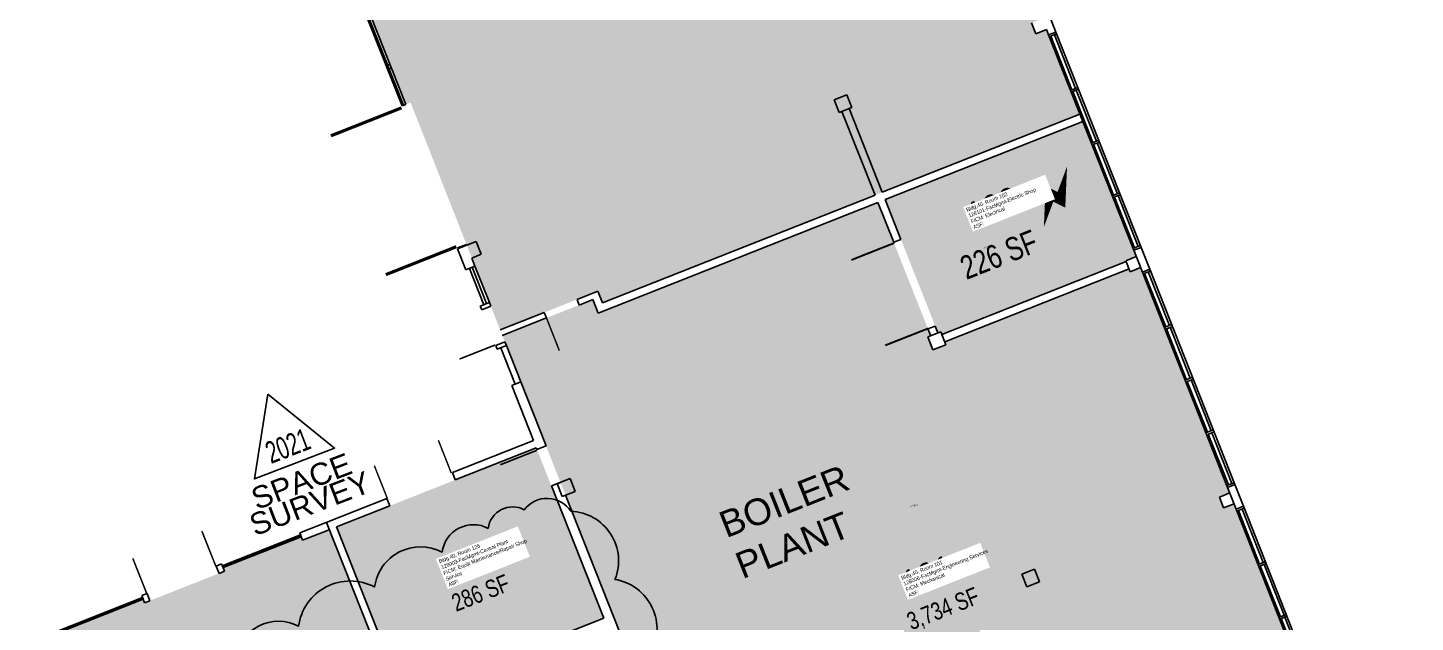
# Model space of a CAD drawing. Header units: inches. Extents: x 131918565 to 131921035, y 67963340 to 67966111.
# Drawn here: x 131919553 to 131920973, y 67964534 to 67965143 of the extents above; entities that cross this region are included whole.
import ezdxf
from ezdxf.enums import TextEntityAlignment as Align

# ---------------------------------------------------------------- set-up
doc = ezdxf.new("R2010")
doc.units = ezdxf.units.IN
doc.header["$LTSCALE"] = 10
doc.header["$MEASUREMENT"] = 0
doc.layers.get('0').update_dxf_attribs({"linetype": 'CONTINUOUS'})
for name, color, linetype in [('A-DOOR', 2, 'CONTINUOUS'), ('A-GLAZ', 1, 'CONTINUOUS'), ('A-IDEN-ICON', 4, 'CONTINUOUS'), ('A-IDEN-RNUM', 7, 'CONTINUOUS'), ('A-IDEN-SNUM', 4, 'CONTINUOUS'), ('A-IDEN-TEXT', 4, 'CONTINUOUS'), ('A-IDEN-VNUM', 4, 'CONTINUOUS'), ('A-WALL', 5, 'CONTINUOUS'), ('AREA-TEXT', 3, 'CONTINUOUS'), ('Rooms-Category-Color', 7, 'CONTINUOUS'), ('Rooms-College-Color', 7, 'CONTINUOUS'), ('Rooms-Department-Color', 7, 'CONTINUOUS'), ('Rooms-Division-Color', 7, 'CONTINUOUS'), ('Rooms-Information', 7, 'CONTINUOUS')]:
    doc.layers.add(name, color=color, linetype=linetype)
doc.layers.add('A-REV', color=1, linetype='CONTINUOUS', plot=False)
doc.styles.add('Annotative', font='arial.ttf')
doc.styles.add('Arial', font='arial.ttf')
doc.styles.add('CP_AREA', font='arial.ttf', dxfattribs={"height": 15})
doc.styles.add('CP_ROOMSNUMBER', font='arial.ttf', dxfattribs={"height": 1})
doc.styles.add('CP_ROOMVNUMBER', font='arial.ttf', dxfattribs={"width": 0.85, "height": 0.075})

# ---------------------------------------------------------------- blocks, each defined once
blk = doc.blocks.new('CPELECT')
at = {"color": 0, "linetype": 'ByBlock'}
blk.add_lwpolyline([(0.0623, 0.0629, 0, 0.03, 0), (0.0105, -0.0168, 0.03, 0.03, 0), (-0.0105, 0.0068, 0.03, 0, 0), (-0.0623, -0.0729, 0.03, 0, 0)], format="xyseb", dxfattribs=at)
blk = doc.blocks.new('Space Revision')
at = {"layer": 'A-REV', "transparency": 16777216}
blk.add_lwpolyline([(0, 2.538), (-1.465, 0), (1.465, 0)], close=True, dxfattribs=at)
at = {"layer": 'A-REV', "transparency": 16777216, "insert": (0, -0.274), "char_height": 0.75, "attachment_point": 2, "line_spacing_factor": 0.65, "style": 'Arial'}
blk.add_mtext_dynamic_manual_height_columns('SPACE\\PSURVEY', width=1.2391, gutter_width=0.0182, heights=[0], dxfattribs=at)
at = {"layer": 'A-REV', "transparency": 16777216, "style": 'Arial', "width": 0.65}
blk.add_attdef('YEAR', text='', height=0.75, dxfattribs=at).set_placement((0, 0.646), align=Align.MIDDLE_CENTER)
at = {"layer": 'A-REV', "style": 'Arial', "flags": 1}
blk.add_attdef('UPDATES', text='', height=0.75, dxfattribs=at).set_placement((1.499, 1.084), align=Align.TOP_LEFT)

msp = doc.modelspace()

# ---------------------------------------------------------------- hatches: boundary and pattern name
at = {"layer": 'Rooms-Category-Color', "true_color": 0xadadad}
for points in [[(131919749.7, 67965544.9), (131919940.3, 67965064.2), (131919945, 67965066), (131920036.6, 67964833.3), (131920136.6, 67964872.9), (131920141.3, 67964861), (131920629.9, 67965054.3), (131920595.7, 67965140.8), (131920585, 67965136.5), (131920580.6, 67965147.7), (131920591.3, 67965151.9), (131920500, 67965382.5), (131920404, 67965625.2), (131920392.4, 67965620.6), (131920387.2, 67965633.7), (131920398.8, 67965638.3), (131920340, 67965787.1), (131920308, 67965867.9), (131920296.4, 67965863.3), (131920291.2, 67965876.4), (131920301, 67965880.2), (131920217.1, 67966092.2), (131920207.3, 67966088.3), (131920205.8, 67966092.1), (131920018.1, 67966017.9), (131920019.6, 67966014.1), (131920006.5, 67966008.9), (131920005, 67966012.7), (131919920.9, 67965979.4), (131919918.3, 67965985.9), (131919711.5, 67965904.1), (131919714.1, 67965897.6), (131919638.7, 67965867.7), (131919640.2, 67965863.9), (131919630.4, 67965860.1), (131919699.5, 67965685.3), (131919694.5, 67965683.3), (131919746.8, 67965552.3)], [(131920430.7, 67964966.8), (131920481.9, 67964837.3), (131920484.7, 67964830.2), (131920487.5, 67964831.3), (131920488.7, 67964828.5), (131920677.4, 67964903.2), (131920677, 67964904), (131920687.7, 67964908.3), (131920632.9, 67965046.8)], [(131920681.4, 67964892.9), (131920680.3, 67964895.7), (131920491.6, 67964821), (131920492.7, 67964818.2), (131920479.6, 67964813), (131920474.4, 67964826.1), (131920477.3, 67964827.2), (131920423.2, 67964963.9), (131920136.8, 67964850.5), (131920131.4, 67964864.3), (131920038.8, 67964827.7), (131920337.9, 67964072), (131920434.6, 67964110.2), (131920481.3, 67963992), (131920859.4, 67964141.6), (131920973.2, 67964186.7), (131920884.2, 67964411.7), (131920872.5, 67964407.1), (131920867.3, 67964420.2), (131920879, 67964424.8), (131920787.7, 67964655.4), (131920777.1, 67964651.2), (131920772.7, 67964662.3), (131920783.3, 67964666.5), (131920692.1, 67964897.1)]]:
    msp.add_hatch(color=253, dxfattribs=at).paths.add_polyline_path(points)
at = {"layer": 'Rooms-Category-Color', "true_color": 0xe3c5e1}
for points in [[(131919869.1, 67964631.7), (131919938, 67964457.5), (131920142.6, 67964538.4), (131920073.6, 67964712.6)], [(131919672.6, 67964554), (131919671.1, 67964557.7), (131919594.2, 67964527.2), (131919718.3, 67964213.5), (131919984.3, 67964318.7), (131919861.6, 67964628.7), (131919834.4, 67964618), (131919832.9, 67964621.7), (131919753, 67964590.1), (131919754.5, 67964586.3)]]:
    msp.add_hatch(color=254, dxfattribs=at).paths.add_polyline_path(points)
at = {"layer": 'Rooms-College-Color', "true_color": 0xadadad}
for points in [[(131919749.7, 67965544.9), (131919940.3, 67965064.2), (131919945, 67965066), (131920036.6, 67964833.3), (131920136.6, 67964872.9), (131920141.3, 67964861), (131920629.9, 67965054.3), (131920595.7, 67965140.8), (131920585, 67965136.5), (131920580.6, 67965147.7), (131920591.3, 67965151.9), (131920500, 67965382.5), (131920404, 67965625.2), (131920392.4, 67965620.6), (131920387.2, 67965633.7), (131920398.8, 67965638.3), (131920340, 67965787.1), (131920308, 67965867.9), (131920296.4, 67965863.3), (131920291.2, 67965876.4), (131920301, 67965880.2), (131920217.1, 67966092.2), (131920207.3, 67966088.3), (131920205.8, 67966092.1), (131920018.1, 67966017.9), (131920019.6, 67966014.1), (131920006.5, 67966008.9), (131920005, 67966012.7), (131919920.9, 67965979.4), (131919918.3, 67965985.9), (131919711.5, 67965904.1), (131919714.1, 67965897.6), (131919638.7, 67965867.7), (131919640.2, 67965863.9), (131919630.4, 67965860.1), (131919699.5, 67965685.3), (131919694.5, 67965683.3), (131919746.8, 67965552.3)], [(131920430.7, 67964966.8), (131920481.9, 67964837.3), (131920484.7, 67964830.2), (131920487.5, 67964831.3), (131920488.7, 67964828.5), (131920677.4, 67964903.2), (131920677, 67964904), (131920687.7, 67964908.3), (131920632.9, 67965046.8)], [(131920681.4, 67964892.9), (131920680.3, 67964895.7), (131920491.6, 67964821), (131920492.7, 67964818.2), (131920479.6, 67964813), (131920474.4, 67964826.1), (131920477.3, 67964827.2), (131920423.2, 67964963.9), (131920136.8, 67964850.5), (131920131.4, 67964864.3), (131920038.8, 67964827.7), (131920337.9, 67964072), (131920434.6, 67964110.2), (131920481.3, 67963992), (131920859.4, 67964141.6), (131920973.2, 67964186.7), (131920884.2, 67964411.7), (131920872.5, 67964407.1), (131920867.3, 67964420.2), (131920879, 67964424.8), (131920787.7, 67964655.4), (131920777.1, 67964651.2), (131920772.7, 67964662.3), (131920783.3, 67964666.5), (131920692.1, 67964897.1)], [(131919869.1, 67964631.7), (131919938, 67964457.5), (131920142.6, 67964538.4), (131920073.6, 67964712.6)], [(131919672.6, 67964554), (131919671.1, 67964557.7), (131919594.2, 67964527.2), (131919718.3, 67964213.5), (131919984.3, 67964318.7), (131919861.6, 67964628.7), (131919834.4, 67964618), (131919832.9, 67964621.7), (131919753, 67964590.1), (131919754.5, 67964586.3)]]:
    msp.add_hatch(color=253, dxfattribs=at).paths.add_polyline_path(points)
at = {"layer": 'Rooms-Department-Color', "true_color": 0xacacac}
for points in [[(131919749.7, 67965544.9), (131919940.3, 67965064.2), (131919945, 67965066), (131920036.6, 67964833.3), (131920136.6, 67964872.9), (131920141.3, 67964861), (131920629.9, 67965054.3), (131920595.7, 67965140.8), (131920585, 67965136.5), (131920580.6, 67965147.7), (131920591.3, 67965151.9), (131920500, 67965382.5), (131920404, 67965625.2), (131920392.4, 67965620.6), (131920387.2, 67965633.7), (131920398.8, 67965638.3), (131920340, 67965787.1), (131920308, 67965867.9), (131920296.4, 67965863.3), (131920291.2, 67965876.4), (131920301, 67965880.2), (131920217.1, 67966092.2), (131920207.3, 67966088.3), (131920205.8, 67966092.1), (131920018.1, 67966017.9), (131920019.6, 67966014.1), (131920006.5, 67966008.9), (131920005, 67966012.7), (131919920.9, 67965979.4), (131919918.3, 67965985.9), (131919711.5, 67965904.1), (131919714.1, 67965897.6), (131919638.7, 67965867.7), (131919640.2, 67965863.9), (131919630.4, 67965860.1), (131919699.5, 67965685.3), (131919694.5, 67965683.3), (131919746.8, 67965552.3)], [(131920430.7, 67964966.8), (131920481.9, 67964837.3), (131920484.7, 67964830.2), (131920487.5, 67964831.3), (131920488.7, 67964828.5), (131920677.4, 67964903.2), (131920677, 67964904), (131920687.7, 67964908.3), (131920632.9, 67965046.8)], [(131920681.4, 67964892.9), (131920680.3, 67964895.7), (131920491.6, 67964821), (131920492.7, 67964818.2), (131920479.6, 67964813), (131920474.4, 67964826.1), (131920477.3, 67964827.2), (131920423.2, 67964963.9), (131920136.8, 67964850.5), (131920131.4, 67964864.3), (131920038.8, 67964827.7), (131920337.9, 67964072), (131920434.6, 67964110.2), (131920481.3, 67963992), (131920859.4, 67964141.6), (131920973.2, 67964186.7), (131920884.2, 67964411.7), (131920872.5, 67964407.1), (131920867.3, 67964420.2), (131920879, 67964424.8), (131920787.7, 67964655.4), (131920777.1, 67964651.2), (131920772.7, 67964662.3), (131920783.3, 67964666.5), (131920692.1, 67964897.1)]]:
    msp.add_hatch(color=253, dxfattribs=at).paths.add_polyline_path(points)
at = {"layer": 'Rooms-Department-Color', "true_color": 0x80bc67}
for points in [[(131919869.1, 67964631.7), (131919938, 67964457.5), (131920142.6, 67964538.4), (131920073.6, 67964712.6)], [(131919672.6, 67964554), (131919671.1, 67964557.7), (131919594.2, 67964527.2), (131919718.3, 67964213.5), (131919984.3, 67964318.7), (131919861.6, 67964628.7), (131919834.4, 67964618), (131919832.9, 67964621.7), (131919753, 67964590.1), (131919754.5, 67964586.3)]]:
    msp.add_hatch(color=83, dxfattribs=at).paths.add_polyline_path(points)
at = {"layer": 'Rooms-Division-Color', "true_color": 0xadadad}
for points in [[(131919749.7, 67965544.9), (131919940.3, 67965064.2), (131919945, 67965066), (131920036.6, 67964833.3), (131920136.6, 67964872.9), (131920141.3, 67964861), (131920629.9, 67965054.3), (131920595.7, 67965140.8), (131920585, 67965136.5), (131920580.6, 67965147.7), (131920591.3, 67965151.9), (131920500, 67965382.5), (131920404, 67965625.2), (131920392.4, 67965620.6), (131920387.2, 67965633.7), (131920398.8, 67965638.3), (131920340, 67965787.1), (131920308, 67965867.9), (131920296.4, 67965863.3), (131920291.2, 67965876.4), (131920301, 67965880.2), (131920217.1, 67966092.2), (131920207.3, 67966088.3), (131920205.8, 67966092.1), (131920018.1, 67966017.9), (131920019.6, 67966014.1), (131920006.5, 67966008.9), (131920005, 67966012.7), (131919920.9, 67965979.4), (131919918.3, 67965985.9), (131919711.5, 67965904.1), (131919714.1, 67965897.6), (131919638.7, 67965867.7), (131919640.2, 67965863.9), (131919630.4, 67965860.1), (131919699.5, 67965685.3), (131919694.5, 67965683.3), (131919746.8, 67965552.3)], [(131920430.7, 67964966.8), (131920481.9, 67964837.3), (131920484.7, 67964830.2), (131920487.5, 67964831.3), (131920488.7, 67964828.5), (131920677.4, 67964903.2), (131920677, 67964904), (131920687.7, 67964908.3), (131920632.9, 67965046.8)], [(131920681.4, 67964892.9), (131920680.3, 67964895.7), (131920491.6, 67964821), (131920492.7, 67964818.2), (131920479.6, 67964813), (131920474.4, 67964826.1), (131920477.3, 67964827.2), (131920423.2, 67964963.9), (131920136.8, 67964850.5), (131920131.4, 67964864.3), (131920038.8, 67964827.7), (131920337.9, 67964072), (131920434.6, 67964110.2), (131920481.3, 67963992), (131920859.4, 67964141.6), (131920973.2, 67964186.7), (131920884.2, 67964411.7), (131920872.5, 67964407.1), (131920867.3, 67964420.2), (131920879, 67964424.8), (131920787.7, 67964655.4), (131920777.1, 67964651.2), (131920772.7, 67964662.3), (131920783.3, 67964666.5), (131920692.1, 67964897.1)]]:
    msp.add_hatch(color=253, dxfattribs=at).paths.add_polyline_path(points)
at = {"layer": 'Rooms-Division-Color', "true_color": 0x80bc67}
for points in [[(131919869.1, 67964631.7), (131919938, 67964457.5), (131920142.6, 67964538.4), (131920073.6, 67964712.6)], [(131919672.6, 67964554), (131919671.1, 67964557.7), (131919594.2, 67964527.2), (131919718.3, 67964213.5), (131919984.3, 67964318.7), (131919861.6, 67964628.7), (131919834.4, 67964618), (131919832.9, 67964621.7), (131919753, 67964590.1), (131919754.5, 67964586.3)]]:
    msp.add_hatch(color=83, dxfattribs=at).paths.add_polyline_path(points)

# ---------------------------------------------------------------- linework, layer by layer
at = {"layer": 'A-DOOR'}
for points in [[(131919935.6, 67965060.6, 3.24, 3.24, 0), (131919863.4, 67965032, 0, 0, 0), (131919862.8, 67965033.5, 0, 0, 0.414214), (131919963.6, 67964989.8, 0, 0, 0.414214)], [(131919991.8, 67964918.5, 3.24, 3.24, 0), (131919919.6, 67964889.9, 0, 0, 0), (131919920.2, 67964888.4, 0, 0, -0.414214), (131919963.8, 67964989.2, 0, 0, -0.414214)], [(131920440, 67964922.3, 1.97, 1.97, 0), (131920396.1, 67964904.9, 0, 0, 0), (131920395.8, 67964905.8, 0, 0, 0.414214), (131920457, 67964879.3, 0, 0, 0.414214)], [(131920474.6, 67964834.8, 1.97, 1.97, 0), (131920430.7, 67964817.5, 0, 0, 0), (131920431.1, 67964816.6, 0, 0, -0.414214), (131920457.6, 67964877.8, 0, 0, -0.414214)], [(131920031.5, 67964817.9, 1.64, 1.64, 0), (131919995, 67964803.5, 0, 0, 0), (131919995.3, 67964802.7, 0, 0, -0.414214), (131920017.4, 67964853.8, 0, 0, -0.414214)], [(131920084, 67964845.6, 1.5, 1.5, 0), (131920097.2, 67964812.1, 0, 0, 0), (131920096.6, 67964811.8, 0, 0, 0.414214), (131920117.8, 67964858.1, 0, 0, 0.414214)], [(131919986.6, 67964686.8, 1.5, 1.5, 0), (131919973.4, 67964720.3, 0, 0, 0), (131919974.1, 67964720.6, 0, 0, 0.414214), (131919953.9, 67964673.9, 0, 0, 0.414214)], [(131920074.2, 67964710.1, 1.67, 1.67, 0), (131920036.8, 67964695.3, 0, 0, 0), (131920036.5, 67964696.1, 0, 0, 0.414214), (131920088.7, 67964673.5, 0, 0, 0.414214)], [(131919921.1, 67964660.9, 1.5, 1.5, 0), (131919907.8, 67964694.4, 0, 0, 0), (131919907.1, 67964694.1, 0, 0, -0.414214), (131919953.9, 67964673.9, 0, 0, -0.414214)], [(131919745.6, 67964591.5, 1.61, 1.61, 0), (131919731.3, 67964627.4, 0, 0, 0), (131919732.1, 67964627.7, 0, 0, 0.414214), (131919710.3, 67964577.5, 0, 0, 0.414214)], [(131919674.9, 67964563.5, 1.61, 1.61, 0), (131919660.6, 67964599.5, 0, 0, 0), (131919659.9, 67964599.2, 0, 0, -0.414214), (131919710.1, 67964577.4, 0, 0, -0.414214)]]:
    msp.add_lwpolyline(points, format="xyseb", dxfattribs=at)
at = {"layer": 'A-GLAZ'}
for p, q in [((131919936.2, 67965062.6), (131919691.2, 67965682)), ((131919937.7, 67965063.2), (131919692.7, 67965682.6)), ((131919940, 67965064), (131919694.9, 67965683.4)), ((131920605.4, 67965138.1), (131920597.9, 67965135.2)), ((131920685.1, 67964914.8), (131920597.9, 67965135.2)), ((131920606.1, 67965136.3), (131920598.6, 67965133.3)), ((131920621.8, 67965079.1), (131920600.1, 67965133.9)), ((131920603.9, 67965135.4), (131920625.6, 67965080.5)), ((131920605.4, 67965138.1), (131920692.6, 67964917.8)), ((131919920, 67965103.5), (131919923.8, 67965105)), ((131919921.5, 67965099.8), (131919925.2, 67965101.3)), ((131920627.8, 67965081.4), (131920620.3, 67965078.5)), ((131920628.6, 67965079.6), (131920621.1, 67965076.6)), ((131920643.2, 67965025.1), (131920622.6, 67965077.2)), ((131920626.3, 67965078.7), (131920646.9, 67965026.6)), ((131920649.2, 67965027.5), (131920641.7, 67965024.5)), ((131920649.9, 67965025.6), (131920642.4, 67965022.7)), ((131920664.5, 67964971.2), (131920643.9, 67965023.3)), ((131920647.7, 67965024.8), (131920668.3, 67964972.7)), ((131920670.5, 67964973.6), (131920663, 67964970.6)), ((131920671.2, 67964971.7), (131920663.8, 67964968.7)), ((131920685.9, 67964917.3), (131920665.3, 67964969.3)), ((131920669, 67964970.8), (131920689.6, 67964918.8)), ((131920691.8, 67964919.6), (131920684.4, 67964916.7)), ((131920692.6, 67964917.8), (131920685.1, 67964914.8)), ((131920020, 67964859.1), (131920005.3, 67964896.3)), ((131920020, 67964859.1), (131920005.3, 67964896.3)), ((131920022.8, 67964860.2), (131920008, 67964897.4)), ((131920025.6, 67964861.3), (131920010.8, 67964898.5)), ((131920701.4, 67964895.5), (131920693.9, 67964892.5)), ((131920781.1, 67964672.1), (131920693.9, 67964892.5)), ((131920702.1, 67964893.6), (131920694.7, 67964890.6)), ((131920717.9, 67964836.4), (131920696.2, 67964891.2)), ((131920699.9, 67964892.7), (131920721.6, 67964837.9)), ((131920701.4, 67964895.5), (131920788.6, 67964675.1)), ((131920723.8, 67964838.7), (131920716.4, 67964835.8)), ((131920724.6, 67964836.9), (131920717.1, 67964833.9)), ((131920739.2, 67964782.4), (131920718.6, 67964834.5)), ((131920722.4, 67964836), (131920743, 67964783.9)), ((131920052.1, 67964777.9), (131920037.4, 67964815.1)), ((131920057.7, 67964780.1), (131920043, 67964817.3)), ((131920745.2, 67964784.8), (131920737.7, 67964781.8)), ((131920745.9, 67964782.9), (131920738.4, 67964780)), ((131920760.5, 67964728.5), (131920739.9, 67964780.6)), ((131920743.7, 67964782.1), (131920764.3, 67964730)), ((131920766.5, 67964730.9), (131920759, 67964727.9)), ((131920767.3, 67964729), (131920759.8, 67964726)), ((131920781.9, 67964674.6), (131920761.3, 67964726.6)), ((131920765, 67964728.1), (131920785.6, 67964676.1)), ((131920787.9, 67964676.9), (131920780.4, 67964674)), ((131920788.6, 67964675.1), (131920781.1, 67964672.1)), ((131920797.4, 67964652.8), (131920790, 67964649.8)), ((131920877.1, 67964429.4), (131920790, 67964649.8)), ((131920798.2, 67964650.9), (131920790.7, 67964647.9)), ((131920813.9, 67964593.7), (131920792.2, 67964648.5)), ((131920795.9, 67964650), (131920817.6, 67964595.2)), ((131920797.4, 67964652.8), (131920884.6, 67964432.4)), ((131919752.2, 67964591.9), (131919832.2, 67964623.6)), ((131919752.6, 67964591), (131919832.2, 67964622.5)), ((131919753, 67964590.1), (131919832.9, 67964621.7)), ((131919791.3, 67964607.4), (131919792.1, 67964605.6)), ((131919793.1, 67964608.1), (131919793.9, 67964606.3)), ((131920819.9, 67964596), (131920812.4, 67964593.1)), ((131920820.6, 67964594.2), (131920813.1, 67964591.2)), ((131920835.2, 67964539.7), (131920814.6, 67964591.8)), ((131920818.4, 67964593.3), (131920839, 67964541.2)), ((131919508.6, 67964495.5), (131919670.4, 67964559.6)), ((131919509, 67964494.6), (131919670.4, 67964558.5)), ((131919509.3, 67964493.7), (131919671.1, 67964557.7)), ((131919626.5, 67964540), (131919625.8, 67964541.9)), ((131919628.4, 67964540.8), (131919627.6, 67964542.6)), ((131920841.2, 67964542.1), (131920833.7, 67964539.1)), ((131920841.9, 67964540.2), (131920834.5, 67964537.3)), ((131920856.6, 67964485.8), (131920836, 67964537.9)), ((131920839.7, 67964539.4), (131920860.3, 67964487.3))]:
    msp.add_line(p, q, dxfattribs=at)
at = {"layer": 'A-REV'}
msp.add_lwpolyline([(131920190.3, 67964501.1, 0.520567), (131920154.1, 67964578, 0.520567), (131920109, 67964647.7, 0.520567), (131920061.3, 67964649.3, 0.520567), (131920024.3, 67964630.2, 0.520567), (131919977.2, 67964605.9, 0.520567), (131919908.1, 67964570.2, 0.520567), (131919830.2, 67964530, 0.520567), (131919765.8, 67964496.8, 0.520567)], format="xyb", dxfattribs=at)
at = {"layer": 'A-WALL'}
for p, q in [((131920580.6, 67965147.7), (131920585, 67965136.5)), ((131920598.8, 67965154.9), (131920605.4, 67965138.1)), ((131920585, 67965136.5), (131920595.7, 67965140.8)), ((131920595.7, 67965140.8), (131920597.9, 67965135.2)), ((131920597.9, 67965135.2), (131920605.4, 67965138.1)), ((131920391.5, 67965074), (131920378.4, 67965068.8)), ((131920396.7, 67965060.9), (131920391.5, 67965074)), ((131919940, 67965064), (131919936.2, 67965062.6)), ((131919940, 67965064), (131919936.2, 67965062.6)), ((131920378.4, 67965068.8), (131920383.6, 67965055.7)), ((131920383.6, 67965055.7), (131920396.7, 67965060.9)), ((131920393.9, 67965059.8), (131920427.7, 67964974.3)), ((131920386.4, 67965056.9), (131920420.3, 67964971.3)), ((131920427.7, 67964974.3), (131920629.9, 67965054.3)), ((131920430.7, 67964966.8), (131920632.9, 67965046.8)), ((131920136.8, 67964850.5), (131920423.2, 67964963.9)), ((131920141.3, 67964861), (131920420.3, 67964971.3)), ((131920423.2, 67964963.9), (131920439.4, 67964923.1)), ((131920430.7, 67964966.8), (131920446.8, 67964926)), ((131920002, 67964920.8), (131919992.8, 67964917.2)), ((131920012.1, 67964923.9), (131919993, 67964916.3)), ((131920017.3, 67964910.8), (131920012.1, 67964923.9)), ((131920446.8, 67964926), (131920439.4, 67964923.1)), ((131920692.6, 67964917.8), (131920685.1, 67964914.8)), ((131920692.6, 67964917.8), (131920701.4, 67964895.5)), ((131920001.5, 67964894.8), (131919993, 67964916.3)), ((131920007.5, 67964906.9), (131920017.3, 67964910.8)), ((131920007.5, 67964906.9), (131920010.8, 67964898.5)), ((131920677.4, 67964903.2), (131920488.7, 67964828.5)), ((131920687.7, 67964908.3), (131920677, 67964904)), ((131920677, 67964904), (131920681.4, 67964892.9)), ((131920685.1, 67964914.8), (131920693.9, 67964892.5)), ((131920010.8, 67964898.5), (131920001.5, 67964894.8)), ((131920680.3, 67964895.7), (131920491.6, 67964821)), ((131920681.4, 67964892.9), (131920692.1, 67964897.1)), ((131920701.4, 67964895.5), (131920693.9, 67964892.5)), ((131920025.6, 67964861.3), (131920016.3, 67964857.6)), ((131920025.6, 67964861.3), (131920027, 67964857.6)), ((131920136.6, 67964872.9), (131920115.3, 67964864.4)), ((131920117.5, 67964858.8), (131920115.3, 67964864.4)), ((131920131.4, 67964864.3), (131920117.5, 67964858.8)), ((131920131.4, 67964864.3), (131920136.8, 67964850.5)), ((131920136.6, 67964872.9), (131920141.3, 67964861)), ((131920016.3, 67964857.6), (131920017.7, 67964853.9)), ((131920027, 67964857.6), (131920017.7, 67964853.9)), ((131920081.8, 67964851.2), (131920036.6, 67964833.3)), ((131920084, 67964845.6), (131920081.8, 67964851.2)), ((131920084, 67964845.6), (131920038.8, 67964827.7)), ((131920481.9, 67964837.3), (131920474.5, 67964834.3)), ((131920474.5, 67964834.3), (131920477.3, 67964827.2)), ((131920481.9, 67964837.3), (131920484.7, 67964830.2)), ((131920041.5, 67964821), (131920032.2, 67964817.3)), ((131920032.2, 67964817.3), (131920033.7, 67964813.6)), ((131920041.5, 67964821), (131920043, 67964817.3)), ((131920487.5, 67964831.3), (131920474.4, 67964826.1)), ((131920474.4, 67964826.1), (131920479.6, 67964813)), ((131920479.6, 67964813), (131920492.7, 67964818.2)), ((131920492.7, 67964818.2), (131920487.5, 67964831.3)), ((131920043, 67964817.3), (131920033.7, 67964813.6)), ((131920057.7, 67964780.1), (131920048.4, 67964776.4)), ((131920048.4, 67964776.4), (131920070.7, 67964720.1)), ((131920057.7, 67964780.1), (131920083.6, 67964714.7)), ((131919987.7, 67964687.3), (131920070.7, 67964720.1)), ((131919990.6, 67964679.8), (131920073.6, 67964712.6)), ((131920073.6, 67964712.6), (131920074.3, 67964711)), ((131920083.6, 67964714.7), (131920074.3, 67964711)), ((131919990.6, 67964679.8), (131919987.7, 67964687.3)), ((131920108.2, 67964681.2), (131920089.1, 67964673.6)), ((131920098.4, 67964677.3), (131920089.1, 67964673.6)), ((131920095.1, 67964676), (131920100.2, 67964662.9)), ((131920113.3, 67964668.1), (131920108.2, 67964681.2)), ((131920089.1, 67964673.6), (131920142.6, 67964538.4)), ((131920100.2, 67964662.9), (131920113.3, 67964668.1)), ((131920103.5, 67964664.2), (131920159.2, 67964523.5)), ((131920783.3, 67964666.5), (131920772.7, 67964662.3)), ((131920772.7, 67964662.3), (131920777.1, 67964651.2)), ((131920788.6, 67964675.1), (131920781.1, 67964672.1)), ((131920781.1, 67964672.1), (131920790, 67964649.8)), ((131920788.6, 67964675.1), (131920797.4, 67964652.8)), ((131919858.6, 67964636.2), (131919920.7, 67964660.8)), ((131919869.1, 67964631.7), (131919923.7, 67964653.3)), ((131919923.7, 67964653.3), (131919920.7, 67964660.8)), ((131920777.1, 67964651.2), (131920787.7, 67964655.4)), ((131920797.4, 67964652.8), (131920790, 67964649.8)), ((131919858.6, 67964636.2), (131919831.5, 67964625.5)), ((131919859, 67964636.3), (131919987.6, 67964311.4)), ((131919834.4, 67964618), (131919831.5, 67964625.5)), ((131919834.4, 67964618), (131919861.6, 67964628.7)), ((131919869.1, 67964631.7), (131919938, 67964457.5)), ((131919751.5, 67964593.8), (131919745.9, 67964591.6)), ((131919748.9, 67964584.1), (131919745.9, 67964591.6)), ((131919754.5, 67964586.3), (131919751.5, 67964593.8)), ((131919748.9, 67964584.1), (131919754.5, 67964586.3)), ((131920583.6, 67964588.6), (131920570.5, 67964583.4)), ((131920570.5, 67964583.4), (131920575.7, 67964570.3)), ((131920588.7, 67964575.5), (131920583.6, 67964588.6)), ((131919675.2, 67964563.6), (131919669.7, 67964561.4)), ((131919678.2, 67964556.2), (131919675.2, 67964563.6)), ((131920575.7, 67964570.3), (131920588.7, 67964575.5)), ((131919672.6, 67964554), (131919669.7, 67964561.4)), ((131919672.6, 67964554), (131919678.2, 67964556.2)), ((131919938, 67964457.5), (131920142.6, 67964538.4))]:
    msp.add_line(p, q, dxfattribs=at)

# ---------------------------------------------------------------- block references
at = {"xscale": 30, "yscale": 30, "zscale": 30, "rotation": 21.01}
msp.add_blockref('Space Revision', (131919826.2, 67964696.6), dxfattribs=at).add_auto_attribs({'YEAR': '2021'})
at = {"layer": 'A-IDEN-ICON', "xscale": 359.9999999999998, "yscale": 359.9999999999998, "zscale": 359.9999999999998, "rotation": 21.58712444184146}
msp.add_blockref('CPELECT', (131920604.3, 67964971.3), dxfattribs=at)

# ---------------------------------------------------------------- texts
at = {"layer": 'A-IDEN-RNUM', "style": 'CP_ROOMSNUMBER'}
for s, p in [('0102-00', (131920534.7, 67964916.4)), ('0101-00', (131920459.8, 67964652.2)), ('0125-00', (131920021.1, 67964590.4))]:
    msp.add_text(s, height=0.96, rotation=21.5871, dxfattribs=at).set_placement(p)
at = {"layer": 'A-IDEN-SNUM', "style": 'CP_ROOMSNUMBER'}
for s, p in [('0400010200', (131920531.4, 67964916.3)), ('0400010100', (131920456.5, 67964652)), ('0400012500', (131920017.9, 67964590.3))]:
    msp.add_text(s, height=0.96, rotation=21.5871, dxfattribs=at).set_placement(p)
at = {"layer": 'A-IDEN-TEXT', "insert": (131920258, 67964645.1), "char_height": 27, "width": 225.6, "attachment_point": 1, "rotation": 21.5871, "style": 'Annotative'}
msp.add_mtext('BOILER PLANT', dxfattribs=at)
at = {"layer": 'A-IDEN-VNUM', "style": 'CP_ROOMVNUMBER', "width": 0.85}
for s, p in [('102', (131920541.5, 67964958.7)), ('125', (131920004.1, 67964592.8)), ('101', (131920475, 67964581.9))]:
    msp.add_text(s, height=27, rotation=21.5871, dxfattribs=at).set_placement(p, align=Align.MIDDLE_CENTER)
at = {"layer": 'AREA-TEXT', "style": 'CP_AREA', "width": 0.75}
for s, height, p in [('226 SF', 24, (131920547.1, 67964910.5)), ('286 SF', 18, (131920016.5, 67964564.2)), ('3,734 SF', 18, (131920489.8, 67964548.2))]:
    msp.add_text(s, height=height, rotation=21.5871, dxfattribs=at).set_placement(p, align=Align.MIDDLE_CENTER)

# ---------------------------------------------------------------- next in the draw order: texts
at = {"layer": 'Rooms-Information', "width": 86.4, "attachment_point": 7, "rotation": 21.5871, "style": 'CP_ROOMVNUMBER', "bg_fill": 3, "box_fill_scale": 1.5, "bg_fill_color": 256, "bg_fill_true_color": 13158600, "bg_fill_transparency": 0}
for s, insert, char_height in [('Bldg.40, Room 102^M^J128101-FacMgmt-Electric Shop^M^JFICM: Electrical^M^JASF: ', (131920521.6, 67964936.3), 3.857), ('Bldg.40, Room 125^M^J128003-FacMgmt-Central Plant^M^JFICM: Equip Maintenance/Repair Shop Service^M^JASF: ', (131919984.2, 67964570.4), 3.8571), ('Bldg.40, Room 101^M^J128006-FacMgmt-Engineering Services^M^JFICM: Mechanical^M^JASF: ', (131920455.1, 67964559.5), 3.857)]:
    msp.add_mtext(s, dxfattribs=dict(at, insert=insert, char_height=char_height))

doc.saveas('drawing.dxf')
